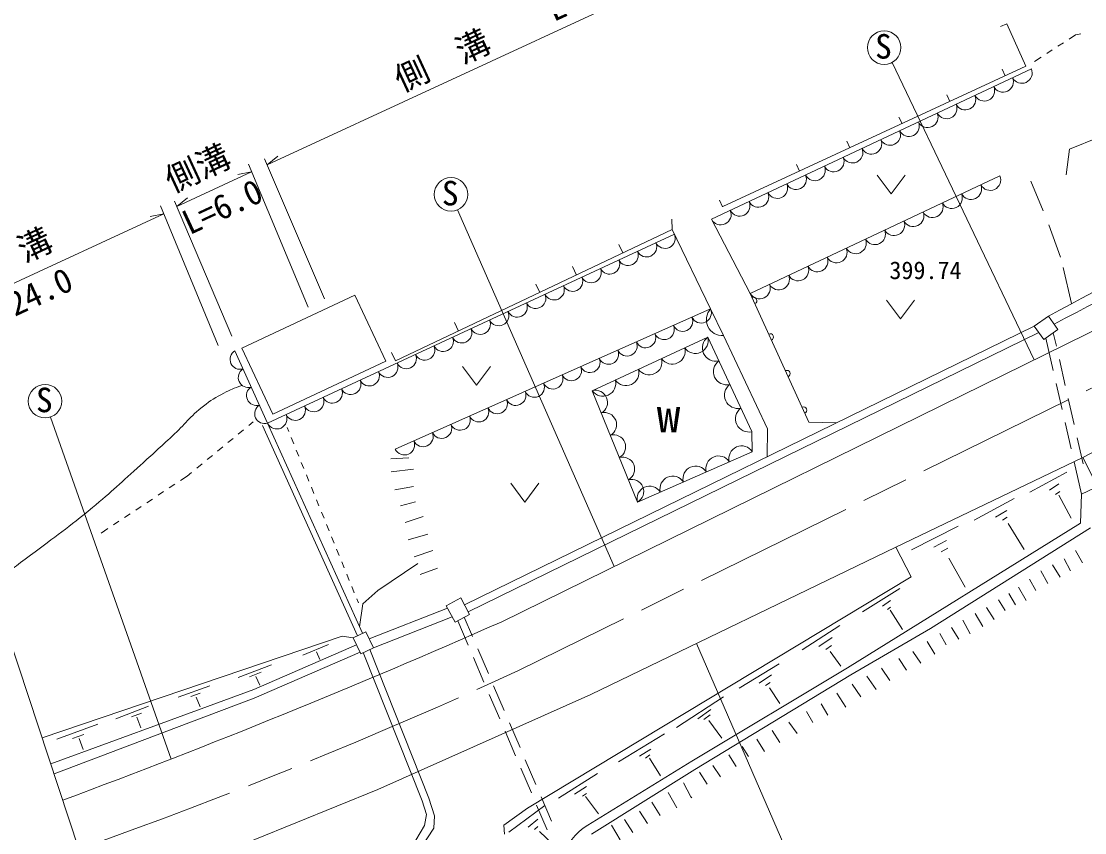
# Model space of a CAD drawing. Units: millimetres on the paper, with parts at other scales. Extents: x 40 to 680, y 20 to 380.
# Drawn here: x 80.5 to 159.8, y 257.5 to 318 of the extents above; entities that cross this region are included whole.
import ezdxf
from ezdxf.enums import TextEntityAlignment as Align

# ---------------------------------------------------------------- set-up
doc = ezdxf.new("R2010")
doc.units = ezdxf.units.MM
doc.linetypes.add('CHAIN', pattern=[18.5, 12, -1.5, 3.5, -1.5])
for name, color, linetype, lineweight in [('M-BGD', 7, 'Continuous', 13), ('M-BMK', 2, 'CHAIN', 13), ('M-BMK-SRVR', 3, 'Continuous', 13), ('M-STR-HTXT', 7, 'Continuous', 13), ('M-TTL-BAND', 7, 'Continuous', 25)]:
    doc.layers.add(name, color=color, linetype=linetype, lineweight=lineweight)
doc.styles.add('ＭＳ ゴシック', font='')
doc.styles.get('ＭＳ ゴシック').set_extended_font_data('MS Gothic')

msp = doc.modelspace()

# ---------------------------------------------------------------- linework, layer by layer
at = {"layer": 'M-BGD'}
for p, q in [((153.983, 317.857), (153.511, 317.646)), ((155.399, 314.691), (153.983, 317.857)), ((158.639, 316.723), (159.124, 317.04)), ((159.124, 317.04), (159.519, 317.118)), ((156.964, 315.631), (157.382, 315.904)), ((157.801, 316.177), (158.22, 316.45)), ((156.06, 315.041), (156.545, 315.357)), ((131.957, 303.266), (155.821, 314.496)), ((132.808, 304.214), (155.399, 314.691)), ((156.031, 292.771), (145.426, 314.977)), ((153.879, 313.986), (153.654, 314.472)), ((149.741, 312.067), (149.516, 312.553)), ((146.172, 310.412), (145.946, 310.897)), ((142.278, 308.606), (142.052, 309.091)), ((160.892, 309.403), (158.655, 308.509)), ((158.655, 308.509), (158.406, 306.577)), ((138.522, 306.864), (138.296, 307.349)), ((134.85, 297.737), (153.479, 306.514)), ((144.31, 306.558), (145.36, 305.158)), ((145.36, 305.158), (146.41, 306.558)), ((155.784, 306.1), (156.711, 303.891)), ((132.783, 304.202), (132.557, 304.688)), ((124.687, 277.35), (112.997, 303.969)), ((129.022, 302.504), (129.003, 303.268)), ((131.957, 303.266), (134.85, 297.737)), ((108.388, 292.691), (129.022, 302.504)), ((129.022, 302.504), (131.884, 296.575)), ((157.128, 302.856), (157.996, 300.43)), ((98.837, 288.045), (129.185, 302.168)), ((116.264, 273.206), (173.812, 301.519)), ((125.339, 300.752), (125.039, 301.383)), ((121.881, 299.108), (121.581, 299.738)), ((158.193, 299.661), (158.826, 296.976)), ((119.139, 297.804), (118.839, 298.434)), ((105.348, 297.599), (96.92, 293.657)), ((107.656, 292.664), (105.348, 297.599)), ((145.005, 297.239), (146.055, 295.839)), ((146.055, 295.839), (147.105, 297.239)), ((157.088, 296.041), (156.04, 295.296)), ((157.801, 295.037), (157.088, 296.041)), ((113.079, 294.922), (112.78, 295.552)), ((113.525, 274.492), (156.04, 295.296)), ((156.04, 295.296), (156.752, 294.292)), ((113.8, 273.976), (156.382, 294.814)), ((132.846, 294.594), (136.123, 287.613)), ((156.752, 294.292), (157.801, 295.037)), ((156.901, 294.398), (157.452, 291.987)), ((157.458, 294.793), (157.688, 293.786)), ((99.227, 288.723), (96.92, 293.657)), ((159.561, 282.753), (182.924, 293.838)), ((96.391, 293.449), (98.837, 288.045)), ((108.388, 292.691), (108.088, 293.321)), ((157.911, 292.811), (158.356, 290.862)), ((107.656, 292.664), (99.227, 288.723)), ((113.374, 292.288), (114.424, 290.888)), ((114.424, 290.888), (115.474, 292.288)), ((157.674, 291.013), (158.12, 289.063)), ((158.579, 289.887), (159.024, 287.937)), ((91.634, 262.978), (82.631, 288.504)), ((97.425, 287.864), (97.77, 288.146)), ((98.837, 288.045), (105.926, 272.362)), ((158.342, 288.088), (158.788, 286.138)), ((96.651, 287.23), (97.038, 287.547)), ((98.458, 287.863), (105.547, 272.18)), ((100.413, 287.433), (100.297, 287.718)), ((136.123, 287.613), (136.112, 285.545)), ((95.878, 286.596), (96.265, 286.913)), ((100.789, 286.506), (100.601, 286.969)), ((159.247, 286.962), (159.692, 285.012)), ((94.331, 285.329), (94.718, 285.646)), ((95.104, 285.962), (95.491, 286.279)), ((101.166, 285.58), (100.978, 286.043)), ((93.557, 284.695), (93.944, 285.012)), ((101.542, 284.653), (101.354, 285.117)), ((108.021, 285.386), (109.365, 285.462)), ((159.671, 285.492), (145.716, 278.788)), ((159.01, 285.163), (159.561, 282.753)), ((169.558, 265.695), (159.671, 285.492)), ((92.826, 284.095), (92.333, 283.768)), ((92.826, 284.095), (93.171, 284.378)), ((101.919, 283.727), (101.73, 284.19)), ((108.062, 284.41), (109.721, 284.614)), ((155.71, 282.908), (158.48, 284.398)), ((91.916, 283.492), (91.499, 283.216)), ((102.295, 282.8), (102.107, 283.264)), ((108.342, 283.084), (109.733, 283.329)), ((116.983, 283.561), (118.033, 282.161)), ((118.033, 282.161), (119.083, 283.561)), ((157.165, 283.057), (157.875, 283.512)), ((91.083, 282.939), (90.666, 282.663)), ((157.612, 282.732), (157.945, 282.943)), ((157.875, 282.68), (158.787, 280.962)), ((159.5, 280.575), (159.561, 282.753)), ((89.416, 281.834), (88.999, 281.558)), ((90.249, 282.387), (89.833, 282.11)), ((102.672, 281.874), (102.483, 282.337)), ((108.743, 281.887), (109.865, 282.168)), ((151.543, 280.809), (154.528, 282.427)), ((88.583, 281.281), (88.166, 281.005)), ((103.048, 280.948), (102.86, 281.411)), ((109.093, 280.625), (110.443, 281.081)), ((153.147, 281.033), (153.989, 281.533)), ((153.673, 280.796), (154.015, 281.02)), ((86.916, 280.176), (86.423, 279.849)), ((87.749, 280.729), (87.333, 280.452)), ((103.425, 280.021), (103.236, 280.484)), ((142.094, 269.777), (159.5, 280.575)), ((146.882, 278.583), (150.353, 280.354)), ((160.223, 280.246), (148.291, 272.726)), ((154.085, 280.564), (155.277, 278.627)), ((103.801, 279.095), (103.613, 279.558)), ((109.337, 279.331), (110.801, 279.77)), ((148.557, 278.802), (149.486, 279.302)), ((104.177, 278.168), (103.989, 278.631)), ((109.784, 278.078), (111.16, 278.551)), ((145.716, 278.788), (122.96, 267.79)), ((146.859, 276.57), (145.716, 278.788)), ((149.091, 278.452), (149.6, 278.723)), ((159.633, 277.617), (159.116, 278.546)), ((149.67, 277.97), (150.879, 275.813)), ((158.257, 277.922), (158.743, 277.015)), ((104.554, 277.242), (104.366, 277.705)), ((107.057, 275.548), (110.042, 277.573)), ((110.222, 276.763), (111.502, 277.237)), ((156.521, 277.028), (157.047, 276.069)), ((157.402, 277.475), (157.968, 276.542)), ((104.93, 276.315), (104.742, 276.779)), ((118.239, 259.302), (146.859, 276.57)), ((155.68, 276.41), (156.167, 275.556)), ((105.307, 275.389), (105.119, 275.852)), ((105.953, 274.562), (107.057, 275.548)), ((143.223, 273.964), (145.998, 275.712)), ((154.129, 275.345), (154.641, 274.478)), ((154.852, 275.819), (155.43, 274.806)), ((105.611, 274.641), (105.495, 274.926)), ((105.703, 272.856), (105.953, 274.562)), ((112.168, 274.423), (113.251, 275.002)), ((113.251, 275.002), (113.907, 273.778)), ((144.722, 274.397), (145.314, 274.818)), ((153.375, 274.863), (153.877, 274.057)), ((106.408, 271.95), (112.266, 274.241)), ((112.824, 273.198), (112.168, 274.423)), ((113.907, 273.778), (112.824, 273.198)), ((145.096, 274.148), (145.318, 274.311)), ((145.277, 274.095), (145.336, 274.019)), ((145.336, 274.019), (146.206, 272.646)), ((151.625, 273.847), (152.213, 272.866)), ((152.484, 274.294), (153.054, 273.383)), ((106.728, 271.284), (112.615, 273.587)), ((113.02, 273.303), (113.798, 271.484)), ((113.511, 273.566), (114.13, 272.12)), ((150.705, 273.339), (151.257, 272.331)), ((105.225, 272.026), (106.157, 272.473)), ((106.157, 272.473), (106.728, 271.284)), ((138.72, 271.131), (141.533, 272.937)), ((148.291, 272.726), (142.36, 269.275)), ((148.996, 272.34), (149.46, 271.507)), ((149.872, 272.796), (150.416, 271.919)), ((82.012, 264.556), (104.397, 272.149)), ((97.806, 268.158), (105.482, 271.491)), ((101.457, 270.737), (103.392, 271.526)), ((104.397, 272.149), (105.225, 272.026)), ((105.796, 270.836), (105.225, 272.026)), ((130.83, 271.594), (137.359, 256.591)), ((139.973, 271.385), (140.972, 272.051)), ((140.499, 271.157), (140.911, 271.446)), ((148.058, 271.744), (148.628, 270.815)), ((105.74, 270.954), (97.833, 267.522)), ((102.492, 270.977), (102.743, 270.398)), ((106.728, 271.284), (105.796, 270.836)), ((110.368, 259.861), (105.97, 270.92)), ((110.875, 260.062), (106.463, 271.157)), ((114.523, 271.2), (115.31, 269.362)), ((140.814, 270.999), (141.595, 269.904)), ((146.966, 271.009), (147.584, 270.141)), ((96.65, 269.063), (99.121, 270.01)), ((114.191, 270.565), (114.978, 268.726)), ((130.481, 262.831), (142.094, 269.777)), ((134.013, 268.273), (137.01, 270.079)), ((145.927, 270.483), (146.506, 269.615)), ((97.491, 269.116), (98.35, 269.458)), ((97.964, 269.133), (98.254, 268.502)), ((142.36, 269.275), (130.703, 262.191)), ((135.503, 268.65), (136.423, 269.255)), ((143.551, 269.152), (144.248, 268.166)), ((144.642, 269.77), (145.26, 268.836)), ((92.176, 267.594), (94.519, 268.453)), ((115.703, 268.442), (116.489, 266.603)), ((135.985, 268.466), (136.327, 268.694)), ((136.274, 268.282), (137.045, 267.125)), ((142.446, 268.56), (143.104, 267.614)), ((91.375, 265.81), (97.806, 268.158)), ((97.833, 267.522), (92.961, 265.668)), ((93.122, 267.653), (93.806, 267.904)), ((93.514, 267.606), (93.818, 266.864)), ((107.074, 260.697), (122.96, 267.79)), ((115.371, 267.807), (116.158, 265.968)), ((129.342, 265.331), (132.848, 267.618)), ((141.316, 267.89), (141.986, 266.851)), ((87.505, 265.984), (89.95, 266.922)), ((130.937, 265.988), (131.919, 266.68)), ((140.132, 267.088), (140.645, 266.246)), ((82.657, 262.608), (91.375, 265.81)), ((88.688, 266.125), (89.433, 266.414)), ((89.074, 266.107), (89.389, 265.301)), ((131.375, 265.918), (131.849, 266.277)), ((131.752, 265.856), (132.725, 264.524)), ((139.041, 266.522), (139.527, 265.694)), ((92.961, 265.668), (82.901, 261.87)), ((83.107, 264.459), (86.175, 265.59)), ((116.551, 265.048), (117.338, 263.21)), ((116.883, 265.684), (117.669, 263.845)), ((137.066, 264.22), (136.488, 265.105)), ((138.346, 264.893), (137.715, 265.734)), ((84.273, 264.512), (85.132, 264.819)), ((84.79, 264.521), (85.088, 263.679)), ((125.011, 262.767), (128.442, 264.866)), ((135.9, 263.545), (135.331, 264.457)), ((126.586, 263.191), (127.428, 263.709)), ((134.722, 263.171), (134.242, 263.919)), ((118.063, 262.926), (118.849, 261.087)), ((122.734, 258.049), (130.481, 262.831)), ((127.025, 263.042), (127.349, 263.288)), ((127.323, 263.034), (128.155, 261.728)), ((133.787, 262.415), (133.261, 263.283)), ((117.731, 262.29), (118.518, 260.452)), ((120.538, 260.056), (123.457, 261.906)), ((130.703, 262.191), (122.997, 257.379)), ((131.63, 261.101), (131.065, 262.008)), ((132.616, 261.64), (132.064, 262.494)), ((130.421, 260.157), (129.86, 261.198)), ((86.097, 252.208), (107.074, 260.697)), ((121.73, 260.346), (122.624, 260.933)), ((122.335, 260.214), (122.624, 260.407)), ((129.369, 259.328), (128.726, 260.491)), ((110.368, 259.861), (110.695, 258.833)), ((111.289, 258.728), (110.875, 260.062)), ((116.847, 257.516), (119.511, 259.514)), ((118.911, 259.532), (119.698, 257.693)), ((119.243, 260.168), (120.029, 258.329)), ((122.545, 260.188), (123.527, 258.891)), ((128.126, 258.753), (127.508, 259.752)), ((130.479, 260.076), (130.421, 260.157)), ((110.695, 258.833), (110.55, 258.005)), ((111.23, 257.821), (111.289, 258.728)), ((116.462, 258.038), (118.239, 259.302)), ((127.179, 258.161), (126.574, 259.095)), ((110.55, 258.005), (109.906, 256.927)), ((116.506, 257.363), (116.462, 258.038)), ((118.267, 257.892), (118.994, 258.488)), ((118.74, 257.708), (118.994, 257.936)), ((125.134, 256.955), (124.503, 258.05)), ((126.088, 257.504), (125.457, 258.464)), ((110.244, 256.302), (111.23, 257.821)), ((119.126, 257.568), (120.607, 256.148))]:
    msp.add_line(p, q, dxfattribs=at)
msp.add_lwpolyline([(108.363, 286.12), (131.884, 296.575), (132.846, 294.594)], dxfattribs=at)
msp.add_lwpolyline([(126.428, 282.158), (123.056, 290.471), (131.684, 294.468), (134.974, 287.414), (135.001, 285.915)], close=True, dxfattribs=at)
for centre in [(144.84, 316.081), (112.521, 305.125), (82.233, 289.689)]:
    msp.add_circle(centre, 1.25, dxfattribs=at)
for centre, radius, start, end in [((155.108, 314.19), 0.776, 207.13333, 23.26946), ((153.704, 313.529), 0.776, 207.13333, 23.26946), ((152.301, 312.868), 0.776, 207.13333, 23.26946), ((149.493, 311.547), 0.776, 207.13333, 23.26946), ((150.897, 312.208), 0.776, 207.13333, 23.26946), ((148.089, 310.887), 0.776, 207.13333, 23.26946), ((146.686, 310.226), 0.776, 207.13333, 23.26946), ((145.282, 309.565), 0.776, 207.13333, 23.26946), ((143.878, 308.905), 0.776, 207.13333, 23.26946), ((319.748, -4.159), 341.435, 113.37059, 118.45047), ((141.07, 307.583), 0.776, 207.13333, 23.26946), ((142.474, 308.244), 0.776, 207.13333, 23.26946), ((343.241, -51.868), 393.839, 113.7597, 118.13582), ((139.667, 306.923), 0.776, 207.13333, 23.26946), ((138.263, 306.262), 0.776, 207.13333, 23.26946), ((152.744, 306.215), 0.793, 208.35057, 22.10056), ((136.859, 305.602), 0.776, 207.13333, 23.26946), ((151.311, 305.54), 0.793, 208.35057, 22.10056), ((135.455, 304.941), 0.776, 207.13333, 23.26946), ((149.878, 304.865), 0.793, 208.35057, 22.10056), ((132.648, 303.62), 0.776, 207.13333, 23.26946), ((134.052, 304.28), 0.776, 207.13333, 23.26946), ((148.445, 304.19), 0.793, 208.35057, 22.10056), ((145.579, 302.84), 0.793, 208.35057, 22.10056), ((147.012, 303.515), 0.793, 208.35057, 22.10056), ((144.146, 302.165), 0.793, 208.35057, 22.10056), ((127.111, 301.215), 0.761, 205.77033, 24.1396), ((128.49, 301.857), 0.761, 205.77033, 24.1396), ((142.713, 301.49), 0.793, 208.35057, 22.10056), ((469.246, -310.224), 671.353, 114.24302, 117.4595), ((125.732, 300.573), 0.761, 205.77033, 24.1396), ((141.28, 300.814), 0.793, 208.35057, 22.10056), ((124.352, 299.931), 0.761, 205.77033, 24.1396), ((139.847, 300.139), 0.793, 208.35057, 22.10056), ((122.973, 299.289), 0.761, 205.77033, 24.1396), ((138.414, 299.464), 0.793, 208.35057, 22.10056), ((121.593, 298.647), 0.761, 205.77033, 24.1396), ((135.548, 298.114), 0.793, 208.35057, 22.10056), ((136.981, 298.789), 0.793, 208.35057, 22.10056), ((118.834, 297.363), 0.761, 205.77033, 24.1396), ((120.214, 298.005), 0.761, 205.77033, 24.1396), ((117.455, 296.721), 0.761, 205.77033, 24.1396), ((116.075, 296.079), 0.761, 205.77033, 24.1396), ((129.805, 295.659), 0.757, 204.5007, 23.42792), ((131.189, 296.274), 0.757, 204.5007, 23.42792), ((132.755, 295.774), 1.183, 137.3992, 274.42915), ((114.696, 295.437), 0.761, 205.77033, 24.1396), ((128.422, 295.044), 0.757, 204.5007, 23.42792), ((111.937, 294.154), 0.761, 205.77033, 24.1396), ((113.316, 294.796), 0.761, 205.77033, 24.1396), ((127.038, 294.429), 0.757, 204.5007, 23.42792), ((130.752, 294.218), 0.965, 214.70705, 15.00369), ((132.269, 293.667), 0.992, 126.14819, 283.86513), ((110.558, 293.512), 0.761, 205.77033, 24.1396), ((125.655, 293.814), 0.757, 204.5007, 23.42792), ((129.026, 293.418), 0.965, 214.70705, 15.00369), ((96.786, 292.814), 0.748, 121.86714, 286.83157), ((109.178, 292.87), 0.761, 205.77033, 24.1396), ((122.887, 292.584), 0.757, 204.5007, 23.42792), ((124.271, 293.199), 0.757, 204.5007, 23.42792), ((127.301, 292.619), 0.965, 214.70705, 15.00369), ((97.397, 291.463), 0.748, 121.86714, 286.83157), ((107.799, 292.228), 0.761, 205.77033, 24.1396), ((121.504, 291.969), 0.757, 204.5007, 23.42792), ((125.575, 291.82), 0.965, 214.70705, 15.00369), ((133.092, 291.903), 0.992, 126.14819, 283.86513), ((105.04, 290.944), 0.761, 205.77033, 24.1396), ((106.419, 291.586), 0.761, 205.77033, 24.1396), ((120.12, 291.354), 0.757, 204.5007, 23.42792), ((123.849, 291.02), 0.965, 214.70705, 15.00369), ((98.009, 290.112), 0.748, 121.86714, 286.83157), ((103.66, 290.302), 0.761, 205.77033, 24.1396), ((117.353, 290.124), 0.757, 204.5007, 23.42792), ((118.737, 290.739), 0.757, 204.5007, 23.42792), ((123.298, 289.601), 0.903, 298.62939, 105.5348), ((133.914, 290.14), 0.992, 126.14819, 283.86513), ((102.281, 289.66), 0.761, 205.77033, 24.1396), ((115.969, 289.509), 0.757, 204.5007, 23.42792), ((98.62, 288.761), 0.748, 121.86714, 286.83157), ((100.901, 289.018), 0.761, 205.77033, 24.1396), ((114.586, 288.894), 0.757, 204.5007, 23.42792), ((123.972, 287.938), 0.903, 298.62939, 105.5348), ((134.737, 288.376), 0.992, 126.14819, 283.86513), ((99.522, 288.376), 0.761, 205.77033, 24.1396), ((113.202, 288.279), 0.757, 204.5007, 23.42792), ((110.435, 287.049), 0.757, 204.5007, 23.42792), ((111.819, 287.664), 0.757, 204.5007, 23.42792), ((109.052, 286.434), 0.757, 204.5007, 23.42792), ((124.647, 286.276), 0.903, 298.62939, 105.5348), ((134.203, 285.404), 0.948, 32.62192, 194.71057), ((125.321, 284.613), 0.903, 298.62939, 105.5348), ((130.774, 283.901), 0.948, 32.62192, 194.71057), ((132.488, 284.653), 0.948, 32.62192, 194.71057), ((129.059, 283.15), 0.948, 32.62192, 194.71057), ((125.996, 282.951), 0.903, 298.62939, 105.5348), ((127.345, 282.399), 0.948, 32.62192, 194.71057), ((-122.518, 813.465), 590.675, 290.41837, 293.84438), ((124.562, 254.836), 3.697, 119.63993, 170.21481)]:
    msp.add_arc(centre, radius, start, end, dxfattribs=at)
msp.add_open_spline([(78.216, 276.033), (79.645, 277.07), (80.011, 277.342), (81.152, 278.195), (82.974, 279.556), (84.014, 280.296), (85.767, 281.745), (87.206, 282.933), (87.958, 283.662), (89.347, 284.91), (90.287, 285.755), (90.81, 286.233), (91.735, 287.095), (92.65, 287.948), (93.054, 288.549), (94.043, 289.314), (94.606, 289.749), (94.947, 289.966), (95.581, 290.29), (96.088, 290.549), (96.284, 290.631), (96.918, 290.868)], degree=3, knots=[0, 0, 0, 0, 1, 1, 1, 2, 2, 2, 3, 3, 3, 4, 4, 4, 5, 5, 5, 6, 6, 6, 7, 7, 7, 7], dxfattribs=at)
at = {"layer": 'M-BMK'}
msp.add_line((175.162, 297.974), (117.569, 269.585), dxfattribs=at)
msp.add_arc((-44.771, 622.106), 388.104, 289.49639, 294.7266, dxfattribs=at)
at = {"layer": 'M-BMK-SRVR'}
msp.add_line((71.711, 295.7), (84.758, 256.254), dxfattribs=at)
at = {"layer": 'M-STR-HTXT'}
for p, q in [((98.802, 307.328), (141.179, 326.949)), ((98.802, 307.328), (99.605, 307.975)), ((97.404, 307.371), (101.856, 296.695)), ((98.612, 307.774), (103.08, 297.335)), ((92.055, 304.232), (97.636, 306.815)), ((97.636, 306.815), (96.623, 306.622)), ((92.055, 304.232), (92.858, 304.879)), ((90.838, 304.276), (95.149, 293.841)), ((91.895, 304.61), (96.178, 294.537)), ((71.997, 294.837), (91.086, 303.675)), ((91.086, 303.675), (90.074, 303.482))]:
    msp.add_line(p, q, dxfattribs=at)
at = {"layer": 'M-TTL-BAND', "lineweight": 13}
msp.add_lwpolyline([(141.256, 288.062), (139.222, 288.134), (134.85, 297.737)], dxfattribs=at)
for centre in [(135.093, 297.203), (136.336, 294.472), (137.579, 291.742), (138.822, 289.012)]:
    msp.add_arc(centre, 0.25, 294.4802, 114.4802, dxfattribs=at)

# ---------------------------------------------------------------- texts
at = {"layer": 'M-BGD', "style": 'ＭＳ ゴシック'}
for s, height, p in [('S', 1.833, (144.161, 314.708)), ('S', 1.833, (111.842, 303.751)), ('399.74', 1.32, (145.228, 298.407)), ('S', 1.833, (81.555, 288.316)), ('w', 2.566, (127.878, 286.595))]:
    msp.add_text(s, height=height, dxfattribs=at).set_placement(p, align=Align.BOTTOM_LEFT)
at = {"layer": 'M-STR-HTXT', "style": 'ＭＳ ゴシック'}
for s, p in [('側\u3000溝\u3000\u3000L=47.0', (109.069, 312.229)), ('側溝', (91.953, 304.713)), ('L=6.0', (93.24, 301.57)), ('側\u3000溝', (76.388, 297.419)), ('L=24.0', (77.94, 294.437))]:
    msp.add_text(s, height=1.833, rotation=24.845, dxfattribs=at).set_placement(p, align=Align.BOTTOM_LEFT)

doc.saveas('drawing.dxf')
